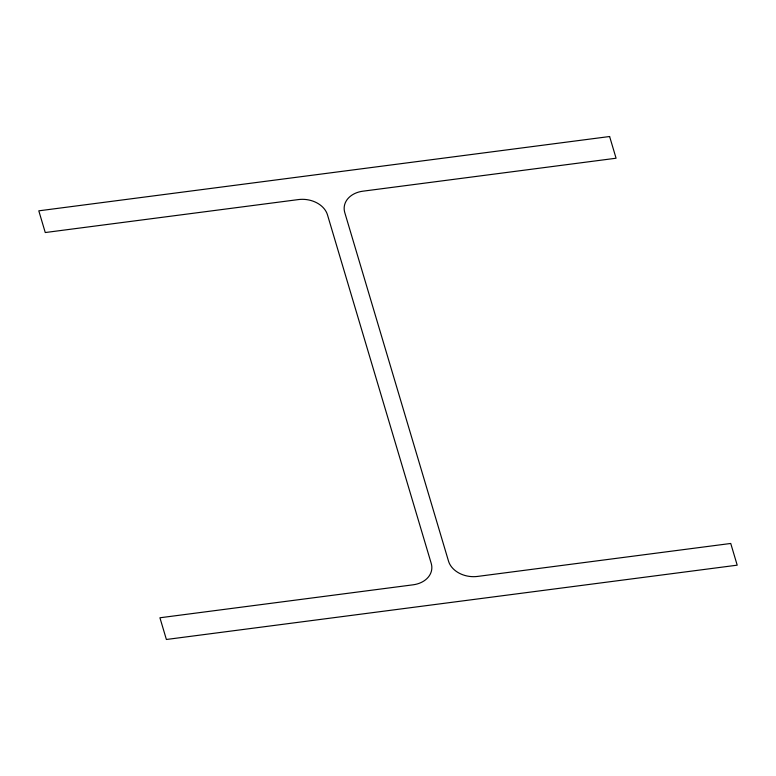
<?xml version="1.0" encoding="UTF-8"?>
<svg xmlns="http://www.w3.org/2000/svg" width="776" height="776" viewBox="0 0 776 776"><rect width="100%" height="100%" fill="white"/><g stroke="black" fill="none" stroke-linecap="round" stroke-linejoin="round"><path stroke-width="1.16" d="M609.616 136.518L38.8 210.829L45.26 232.538L298.43 199.577A24.279 18.517 6.5 0 1 327.482 214.855L431.223 563.395A24.279 18.517 6.5 0 1 413.094 584.813L159.924 617.774L166.384 639.482L737.2 565.17L730.74 543.462L477.57 576.423A24.279 18.517 6.5 0 1 448.518 561.145L344.777 212.605A24.279 18.517 6.5 0 1 362.906 191.187L616.076 158.226L609.616 136.518"/></g></svg>
